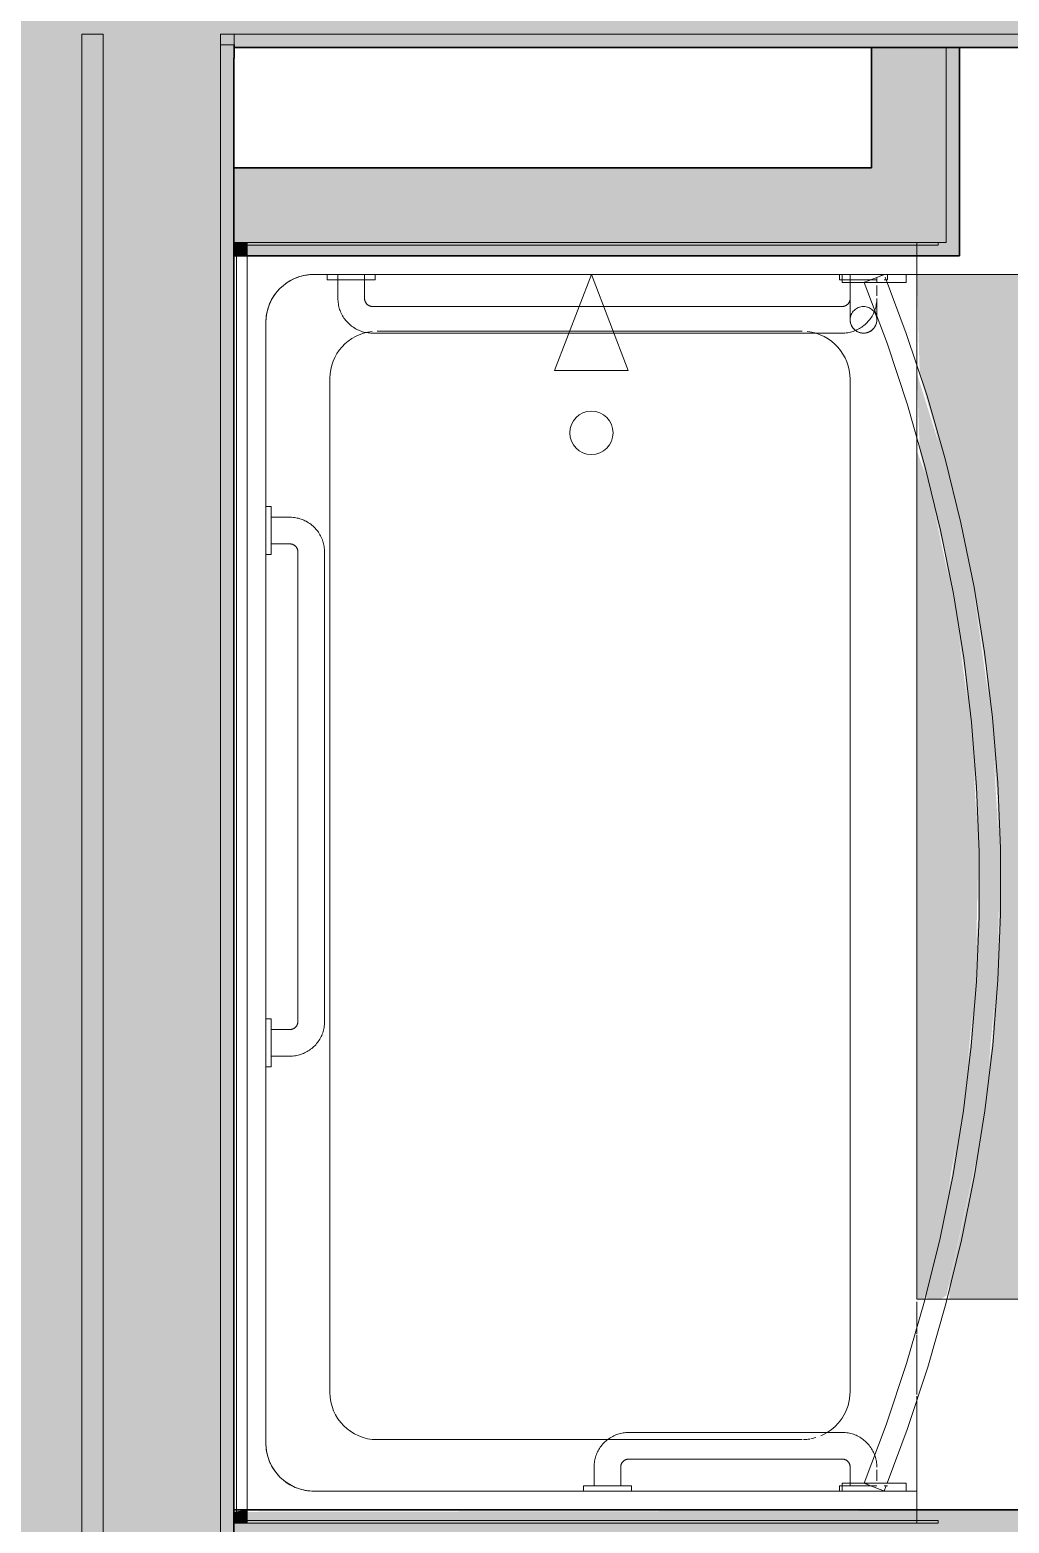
# Model space of a CAD drawing. Header units: inches. Extents: x 6 to 8416, y -388 to 6104.
# Drawn here: x 5383.9 to 5429.7, y 192.8 to 262.8 of the extents above; entities that cross this region are included whole.
import ezdxf

# ---------------------------------------------------------------- set-up
doc = ezdxf.new("R2010")
doc.units = ezdxf.units.IN
doc.header["$MEASUREMENT"] = 0
doc.linetypes.add('Dash 1_16_', pattern=[48, 24, -24])
doc.linetypes.add('Hidden 1_16_', pattern=[36, 24, -12])
for name, color, linetype, lineweight in [('A-GENM', 13, 'Continuous', 18), ('A-WALL', 113, 'Continuous', 25), ('A-WALL-PATT', 111, 'Continuous', 35), ('I-WALL', 2, 'Continuous', 25), ('P-SANR-FIXT', 6, 'Continuous', 18), ('Q-SPCQ', 91, 'Continuous', 18)]:
    doc.layers.add(name, color=color, linetype=linetype, lineweight=lineweight)

# ---------------------------------------------------------------- blocks, each defined once
blk = doc.blocks.new('GM BA Shower-Unit-Tub-Prefab-ICC ADA-AM - ICC Type B_ Option B Forward_ 60_W x 32_D-2924853-LEVEL 3 - PLAN Copy 1 Copy 1')
at = {"layer": 'A-GENM'}
for p, q in [((0, 32), (0.625, 32)), ((59.375, 32), (60, 32))]:
    blk.add_line(p, q, dxfattribs=at)
blk = doc.blocks.new('GM Clearance-Rect-AM - 30_ x 48_  - A117 2017 Existing _ Type B _ A117 2009 _ CBC-V1099-LEVEL 3 - PLAN Copy 1 Copy 1')
at = {"layer": 'A-GENM', "linetype": 'Hidden 1_16_', "lineweight": 9, "transparency": 33554560}
h = blk.add_hatch(color=256, dxfattribs=at)
h.paths.add_polyline_path([(11.951, 48), (-15, 48), (-15, 0), (15, 0), (14.865, 4.705), (14.159, 7.141), (12.32, 14.947), (11.752, 18.608), (11.214, 24.639), (11.148, 30.645), (11.479, 35.998), (12.278, 41.836), (13.485, 47.308), (13.485, 48), (12.26, 48)])
h.paths.add_polyline_path([(15, 48), (14.667, 48), (13.728, 44.092), (12.746, 38.29), (12.231, 32.814), (12.135, 26.714), (12.448, 21.317), (13.252, 15.39), (14.486, 9.664), (15, 8.266), (15, 47.4)])
blk.add_hatch(color=256, dxfattribs=at).paths.add_polyline_path([(13.878, 48), (13.614, 47.841), (12.13, 41.068), (11.74, 38.29), (11.217, 32.454), (11.107, 27.456), (11.508, 20.747), (12.336, 14.859), (13.593, 9.14), (15, 4.625), (14.865, 8.27), (13.713, 12.987), (12.752, 18.657), (12.22, 24.46), (12.131, 30.175), (12.478, 35.946), (13.367, 42.21), (14.624, 47.841), (14.492, 48), (13.943, 48)])
at = {"layer": 'A-GENM', "linetype": 'Hidden 1_16_', "lineweight": 9}
for p, q in [((13.652, 48), (-15, 48)), ((-15, 48), (-15, 0)), ((13.652, 48), (-15, 48)), ((-15, 48), (-15, 0)), ((-15, 40.375), (-15, 48)), ((-15, 48), (13.652, 48)), ((14.309, 48), (13.943, 48)), ((14.309, 48), (13.943, 48)), ((13.943, 48), (14.309, 48)), ((15, 48), (14.667, 48)), ((15, 48), (14.667, 48)), ((14.667, 48), (15, 48)), ((15, 7.775), (15, 48)), ((15, 7.775), (15, 48)), ((15, 48), (15, 7.775)), ((-15, 39.375), (-15, 40.375)), ((-15, 0), (-15, 39.375)), ((15, 6.898), (15, 7.775)), ((15, 6.898), (15, 7.775)), ((15, 7.775), (15, 6.898)), ((15, 4.625), (15, 6.752)), ((15, 4.625), (15, 6.752)), ((15, 6.752), (15, 4.625)), ((15, 0), (15, 4.326)), ((15, 0), (15, 4.326)), ((15, 4.326), (15, 0)), ((-15, 0), (15, 0)), ((-15, 0), (15, 0)), ((15, 0), (-15, 0))]:
    blk.add_line(p, q, dxfattribs=at)
blk = doc.blocks.new('z Nested-Shower Surround-Tub-Prefab - Variable-V1141-LEVEL 3 - PLAN Copy 1 Copy 1')
at = {"layer": 'A-GENM', "lineweight": 9}
for p, q in [((0.125, 33), (0, 33)), ((0, 33), (0, 0.625)), ((0, 32), (0, 33)), ((0, 33), (0.125, 33)), ((0.125, 0.625), (0.125, 33)), ((0.125, 33), (0.125, 32)), ((60, 33), (59.875, 33)), ((59.875, 33), (59.875, 0.625)), ((59.875, 32), (59.875, 33)), ((59.875, 33), (60, 33)), ((60, 0.625), (60, 33)), ((60, 33), (60, 32)), ((0, 29.875), (0, 32)), ((0.125, 32), (0.125, 29.875)), ((59.875, 0.625), (59.875, 32)), ((60, 32), (60, 0.625)), ((0, 0.625), (0, 29.875)), ((0.125, 29.875), (0.125, 0.625)), ((0, 0.625), (0, 0)), ((0, 0), (0, 0.625)), ((0, 0), (60, 0)), ((0.625, 0), (0, 0)), ((0.125, 0.125), (0.125, 0.625)), ((0.125, 0.625), (0.125, 0.313)), ((59.875, 0.125), (0.125, 0.125)), ((0.426, 0.125), (0.622, 0.125)), ((0.622, 0.125), (59.376, 0.125)), ((59.375, 0), (0.625, 0)), ((59.471, 0.125), (59.688, 0.125)), ((60, 0), (59.471, 0)), ((59.875, 0.625), (59.875, 0.125)), ((59.875, 0.313), (59.875, 0.625)), ((60, 0), (60, 0.625)), ((60, 0.625), (60, 0))]:
    blk.add_line(p, q, dxfattribs=at)
at = {"layer": 'A-GENM'}
for p, q in [((1.5, 32), (0, 32)), ((0, 32), (0, 0.625)), ((0, 29.875), (0, 32)), ((0.125, 32), (0.379, 32)), ((0.426, 32), (0.625, 32)), ((0.625, 32), (1.5, 32)), ((1.5, 32), (5.826, 32)), ((1.5, 30.75), (1.5, 32)), ((1.5, 30.75), (1.5, 32)), ((1.5, 32), (1.5, 30.75)), ((6.125, 32), (8.252, 32)), ((8.398, 32), (9.275, 32)), ((9.275, 32), (49.5, 32)), ((49.631, 32), (50.725, 32)), ((50.725, 32), (51.148, 32)), ((51.2, 32), (53.966, 32)), ((54.047, 32), (58.5, 32)), ((58.5, 32), (58.5, 30.75)), ((60, 32), (58.5, 32)), ((58.5, 32), (58.5, 30.75)), ((58.5, 30.75), (58.5, 32)), ((58.5, 32), (59.375, 32)), ((59.471, 32), (59.717, 32)), ((60, 0.625), (60, 32)), ((60, 32), (60, 0.625)), ((1.5, 30), (1.5, 30.75)), ((1.5, 29.25), (1.5, 30.75)), ((1.5, 30.75), (1.5, 30)), ((58.5, 30.75), (58.5, 29.25)), ((58.5, 30.75), (58.5, 29.25)), ((58.5, 29.25), (58.5, 30.75)), ((0, 0.625), (0, 29.875)), ((1.5, 3.75), (1.5, 29.25)), ((1.5, 5.942), (1.5, 29.058)), ((1.5, 29.058), (1.5, 5.942)), ((53.839, 28.873), (6.409, 28.873)), ((58.5, 29.25), (58.5, 3.75)), ((58.5, 29.25), (58.5, 3.75)), ((58.5, 3.75), (58.5, 29.25)), ((4.159, 26.623), (4.159, 17.771)), ((56.089, 18.5), (56.089, 26.623)), ((56.089, 6.712), (56.089, 18.5)), ((4.159, 17.771), (4.159, 15.729)), ((4.159, 15.729), (4.159, 6.712)), ((1.5, 3.75), (1.5, 5.058)), ((1.5, 5.058), (1.5, 3.75)), ((53.877, 4.5), (6.371, 4.5)), ((56.25, 1.5), (3.75, 1.5)), ((56.25, 1.5), (3.75, 1.5)), ((3.75, 1.5), (56.25, 1.5)), ((0, 0.625), (0, 0)), ((0, 0), (0, 0.625)), ((0, 0), (60, 0)), ((0.625, 0), (0, 0)), ((59.375, 0), (0.625, 0)), ((60, 0), (59.471, 0)), ((60, 0), (60, 0.625)), ((60, 0.625), (60, 0))]:
    blk.add_line(p, q, dxfattribs=at)
blk.add_circle((8.92, 16.75), 1.016, dxfattribs=at)
for centre, radius, start, end in [((6.409, 26.623), 2.25, 90, 173.7582), ((53.839, 26.623), 2.25, 23.01288, 90), ((53.839, 26.623), 2.25, 10.6675, 16.57426), ((53.839, 26.623), 2.25, 1.82866, 9.29916), ((6.371, 6.712), 2.212, 186.09767, 270), ((53.877, 6.712), 2.212, 270, 360), ((3.75, 3.75), 2.25, 180, 200.02868), ((3.75, 3.75), 2.25, 180, 270), ((3.75, 3.75), 2.25, 180, 200.02868), ((56.25, 3.75), 2.25, 270, 360), ((56.25, 3.75), 2.25, 339.97132, 0), ((56.25, 3.75), 2.25, 339.97132, 360), ((3.75, 3.75), 2.25, 200.02868, 204.97132), ((3.75, 3.75), 2.25, 200.02868, 204.97132), ((3.75, 3.75), 2.25, 204.97132, 245.02868), ((3.75, 3.75), 2.25, 204.97132, 245.02868), ((56.25, 3.75), 2.25, 294.97132, 335.02868), ((56.25, 3.75), 2.25, 294.97132, 335.02868), ((56.25, 3.75), 2.25, 335.02868, 339.97132), ((56.25, 3.75), 2.25, 335.02868, 339.97132), ((3.75, 3.75), 2.25, 245.02868, 249.97132), ((3.75, 3.75), 2.25, 245.02868, 249.97132), ((3.75, 3.75), 2.25, 249.97132, 270), ((3.75, 3.75), 2.25, 249.97132, 270), ((56.25, 3.75), 2.25, 270, 290.02868), ((56.25, 3.75), 2.25, 270, 290.02868), ((56.25, 3.75), 2.25, 290.02868, 294.97132), ((56.25, 3.75), 2.25, 290.02868, 294.97132)]:
    blk.add_arc(centre, radius, start, end, dxfattribs=at)
blk = doc.blocks.new('z Nested-Shower Grab Bars - Variable-V1142-LEVEL 3 - PLAN Copy 1 Copy 1')
at = {"layer": 'A-GENM', "linetype": 'Dash 1_16_', "lineweight": 9}
for p, q in [((0.245, 29.125), (0, 29.125)), ((0, 29.125), (0, 29.087)), ((0, 29.125), (0, 29.087)), ((0.245, 29.125), (0, 29.125)), ((0, 29.125), (0, 29.087)), ((0, 29.125), (0, 29.087)), ((0, 29.087), (0, 28.974)), ((0, 29.087), (0, 28.974)), ((0, 29.087), (0, 28.974)), ((0, 29.087), (0, 28.974)), ((0, 28.795), (0, 28.563)), ((0, 28.795), (0, 28.563)), ((0, 28.795), (0, 28.563)), ((0, 28.795), (0, 28.563)), ((0.25, 29.087), (0.25, 29.125)), ((0.25, 29.087), (0.25, 29.125)), ((0.25, 29.087), (0.25, 29.125)), ((0.25, 29.087), (0.25, 29.125)), ((0.25, 28.974), (0.25, 29.087)), ((0.25, 28.974), (0.25, 29.087)), ((0.25, 28.974), (0.25, 29.087)), ((0.25, 28.974), (0.25, 29.087)), ((56.75, 29.125), (56.75, 29.087)), ((56.75, 29.125), (56.75, 29.087)), ((56.75, 29.087), (56.75, 28.974)), ((56.75, 29.087), (56.75, 28.974)), ((57, 29.087), (57, 29.125)), ((57, 29.087), (57, 29.125)), ((57, 28.974), (57, 29.087)), ((57, 28.974), (57, 29.087)), ((57, 28.563), (57, 28.795)), ((57, 28.563), (57, 28.795)), ((0, 28.625), (0, 28.604)), ((0, 28.625), (0, 28.604)), ((0, 28.604), (0, 28.541)), ((0, 28.604), (0, 28.541)), ((0, 28.541), (0, 28.442)), ((0, 28.541), (0, 28.442)), ((0, 28.503), (0, 28.291)), ((0, 28.503), (0, 28.291)), ((0, 28.503), (0, 28.291)), ((0, 28.442), (0, 28.313)), ((0, 28.442), (0, 28.313)), ((0, 28.313), (0, 28.162)), ((0, 28.313), (0, 28.162)), ((0, 28.291), (0, 28.113)), ((0, 28.291), (0, 28.113)), ((0, 28.291), (0, 28.113)), ((0, 28.162), (0, 28)), ((0, 28.162), (0, 27.838)), ((0, 28), (0, 27.749)), ((0, 28), (0, 27.838)), ((0, 28), (0, 27.749)), ((0, 28), (0, 27.749)), ((0.375, 28.625), (0.154, 28.625)), ((0.25, 28.625), (0.25, 28.604)), ((0.25, 28.625), (0.25, 28.604)), ((0.25, 28.604), (0.25, 28.541)), ((0.25, 28.604), (0.25, 28.541)), ((0.25, 28.541), (0.25, 28.442)), ((0.25, 28.541), (0.25, 28.442)), ((0.25, 28.442), (0.25, 28.313)), ((0.25, 28.442), (0.25, 28.313)), ((0.25, 28.313), (0.25, 28.162)), ((0.25, 28.313), (0.25, 28)), ((0.25, 28.113), (0.25, 28.291)), ((0.25, 28.162), (0.25, 28)), ((0.25, 28), (0.25, 27.838)), ((0.25, 28), (0.25, 27.838)), ((0.25, 27.749), (0.25, 27.991)), ((1.004, 28.625), (0.515, 28.625)), ((1.004, 28.625), (0.515, 28.625)), ((1.272, 28.618), (1.208, 28.623)), ((1.245, 28.625), (1.284, 28.625)), ((1.44, 28.625), (1.477, 28.625)), ((1.528, 28.574), (1.465, 28.589)), ((1.551, 28.625), (1.587, 28.625)), ((1.587, 28.625), (1.622, 28.625)), ((1.966, 28.625), (1.987, 28.625)), ((1.987, 28.625), (2.007, 28.625)), ((2.007, 28.625), (2.025, 28.625)), ((2.025, 28.625), (2.042, 28.625)), ((2.042, 28.625), (2.057, 28.625)), ((2.303, 28.119), (2.257, 28.166)), ((55.616, 28.604), (55.552, 28.593)), ((56.516, 28.625), (55.998, 28.625)), ((56.75, 28.604), (56.75, 28.625)), ((56.75, 28.541), (56.75, 28.625)), ((56.75, 28.541), (56.75, 28.604)), ((56.75, 28.442), (56.75, 28.541)), ((56.75, 28.442), (56.75, 28.541)), ((56.75, 28.313), (56.75, 28.442)), ((56.75, 28.313), (56.75, 28.442)), ((56.75, 28.162), (56.75, 28.313)), ((56.75, 28.162), (56.75, 28.313)), ((56.75, 28), (56.75, 28.162)), ((56.75, 28), (56.75, 28.162)), ((56.75, 27.838), (56.75, 28)), ((56.75, 27.838), (56.75, 28)), ((57, 28.291), (57, 28.503)), ((57, 28.291), (57, 28.503)), ((57, 28.113), (57, 28.291)), ((57, 28.113), (57, 28.291)), ((57, 27.749), (57, 28)), ((57, 27.749), (57, 28)), ((0, 27.838), (0, 27.688)), ((0, 27.838), (0, 27.688)), ((0, 27.709), (0, 26.875)), ((0, 27.709), (0, 26.875)), ((0, 27.709), (0, 26.875)), ((0, 27.688), (0, 27.375)), ((0, 27.688), (0, 27.558)), ((0, 27.558), (0, 27.375)), ((0, 27.438), (0, 26.875)), ((0, 27.375), (1.125, 27.375)), ((0.25, 27.838), (0.25, 27.688)), ((0.25, 27.838), (0.25, 27.688)), ((0.25, 26.875), (0.25, 27.709)), ((0.25, 27.688), (0.25, 27.375)), ((0.25, 27.688), (0.25, 27.375)), ((0.25, 26.875), (0.25, 27.687)), ((0.25, 26.875), (0.25, 27.687)), ((0.25, 26.875), (0.25, 27.438)), ((0.25, 27.375), (1.125, 27.375)), ((55.875, 27.375), (56.75, 27.375)), ((56.75, 27.688), (56.75, 27.838)), ((56.75, 27.688), (56.75, 27.838)), ((56.75, 27.709), (56.75, 26.875)), ((56.75, 27.375), (56.75, 27.688)), ((56.75, 27.375), (56.75, 27.688)), ((56.75, 27.687), (56.75, 26.875)), ((57, 26.875), (57, 27.709)), ((57, 26.875), (57, 27.709)), ((0, 26.875), (0.25, 26.875)), ((0, 26.875), (0.25, 26.875)), ((1.5, 27), (1.5, 15.826)), ((2.75, 16.306), (2.75, 27)), ((54.25, 27), (54.25, 17)), ((55.5, 17), (55.5, 27)), ((56.75, 26.875), (57, 26.875)), ((57, 17.125), (56.75, 17.125)), ((56.75, 17.125), (56.75, 16.313)), ((56.75, 17.125), (56.75, 14.875)), ((57, 14.875), (57, 17.125)), ((57, 14.875), (57, 17.125)), ((2.75, 14.194), (2.75, 16.306)), ((56.75, 16.625), (55.875, 16.625)), ((56.75, 16.313), (56.75, 16.625)), ((56.75, 15.375), (56.75, 16.625)), ((56.75, 15.688), (56.75, 16.313)), ((1.5, 15.826), (1.5, 14.674)), ((56.75, 15.375), (56.75, 15.688)), ((56.75, 15.687), (56.75, 14.875)), ((55.875, 15.375), (56.75, 15.375)), ((56.75, 14.875), (57, 14.875)), ((1.5, 14.674), (1.5, 5)), ((2.75, 5), (2.75, 14.194)), ((0.25, 5.125), (0, 5.125)), ((0, 5.125), (0, 4.563)), ((0, 5.125), (0, 2.875)), ((0.25, 2.875), (0.25, 5.125)), ((0.25, 4.563), (0.25, 5.125)), ((1.125, 4.625), (0, 4.625)), ((0, 4.625), (0, 4.442)), ((0, 4.625), (0, 3.375)), ((0, 4.442), (0, 4.313)), ((0, 4.313), (0, 4.162)), ((0, 4.162), (0, 4)), ((0, 4), (0, 3.838)), ((0, 3.838), (0, 3.688)), ((0, 3.688), (0, 3.558)), ((0, 3.558), (0, 3.375)), ((0, 3.438), (0, 2.875)), ((0, 3.375), (1.125, 3.375)), ((0, 2.875), (0.25, 2.875)), ((0.25, 2.875), (0.25, 3.438)), ((35, 2.75), (13, 2.75)), ((35, 2.75), (13, 2.75)), ((13, 1.5), (35, 1.5)), ((13, 1.5), (35, 1.5)), ((11.375, 1.125), (11.375, 0.25)), ((11.375, 1.125), (11.375, 0.25)), ((12.625, 0.25), (12.625, 1.125)), ((12.625, 0.25), (12.625, 1.125)), ((35.375, 1.125), (35.375, 0.25)), ((35.375, 1.125), (35.375, 0.25)), ((36.625, 0.25), (36.625, 1.125)), ((36.625, 0.25), (36.625, 1.125)), ((10.875, 0.25), (10.875, 0)), ((11.687, 0.25), (10.875, 0.25)), ((11.687, 0.25), (10.875, 0.25)), ((10.875, 0.25), (10.875, 0)), ((13.125, 0.25), (10.875, 0.25)), ((11.687, 0.25), (10.875, 0.25)), ((10.875, 0), (13.125, 0)), ((10.875, 0), (13.125, 0)), ((10.875, 0), (13.125, 0)), ((10.875, 0), (13.125, 0)), ((11.375, 0.25), (11.688, 0.25)), ((11.375, 0.25), (11.688, 0.25)), ((11.375, 0.25), (11.688, 0.25)), ((11.375, 0.25), (12.625, 0.25)), ((11.688, 0.25), (11.838, 0.25)), ((11.688, 0.25), (12.313, 0.25)), ((11.688, 0.25), (12.313, 0.25)), ((11.838, 0.25), (12, 0.25)), ((12, 0.25), (12.162, 0.25)), ((12.162, 0.25), (12.313, 0.25)), ((13.125, 0.25), (12.313, 0.25)), ((13.125, 0.25), (12.313, 0.25)), ((12.313, 0.25), (12.625, 0.25)), ((12.313, 0.25), (12.625, 0.25)), ((13.125, 0.25), (12.313, 0.25)), ((12.313, 0.25), (12.625, 0.25)), ((13.125, 0), (13.125, 0.25)), ((13.125, 0), (13.125, 0.25)), ((34.875, 0.25), (34.875, 0)), ((35.687, 0.25), (34.875, 0.25)), ((35.687, 0.25), (34.875, 0.25)), ((34.875, 0.25), (34.875, 0)), ((37.125, 0.25), (34.875, 0.25)), ((35.687, 0.25), (34.875, 0.25)), ((34.875, 0), (37.125, 0)), ((34.875, 0), (37.125, 0)), ((34.875, 0), (37.125, 0)), ((34.875, 0), (37.125, 0)), ((35.375, 0.25), (35.688, 0.25)), ((35.375, 0.25), (35.688, 0.25)), ((35.375, 0.25), (36.625, 0.25)), ((35.375, 0.25), (35.688, 0.25)), ((35.688, 0.25), (36.313, 0.25)), ((35.688, 0.25), (35.838, 0.25)), ((35.688, 0.25), (36.313, 0.25)), ((35.838, 0.25), (36, 0.25)), ((36, 0.25), (36.162, 0.25)), ((36.162, 0.25), (36.313, 0.25)), ((37.125, 0.25), (36.313, 0.25)), ((37.125, 0.25), (36.313, 0.25)), ((36.313, 0.25), (36.625, 0.25)), ((36.313, 0.25), (36.625, 0.25)), ((37.125, 0.25), (36.313, 0.25)), ((36.313, 0.25), (36.625, 0.25)), ((37.125, 0), (37.125, 0.25)), ((37.125, 0), (37.125, 0.25))]:
    blk.add_line(p, q, dxfattribs=at)
at = {"layer": 'A-GENM', "linetype": 'Dash 1_16_', "lineweight": 9, "flags": 128}
for points in [[(1.208, 28.623), (1.143, 28.625), (1.125, 28.625)], [(1.125, 28.625), (1.165, 28.625), (1.205, 28.625), (1.245, 28.625)], [(1.465, 28.589), (1.401, 28.601), (1.337, 28.611), (1.272, 28.618)], [(1.284, 28.625), (1.324, 28.625), (1.363, 28.625), (1.401, 28.625), (1.44, 28.625)], [(1.477, 28.625), (1.514, 28.625), (1.551, 28.625)], [(2.257, 28.166), (2.21, 28.21), (2.16, 28.252), (2.109, 28.293), (2.057, 28.331), (2.003, 28.367), (1.948, 28.401), (1.891, 28.433), (1.833, 28.463), (1.774, 28.49), (1.714, 28.515), (1.653, 28.537), (1.591, 28.557), (1.528, 28.574)], [(1.622, 28.625), (1.656, 28.625), (1.69, 28.625), (1.722, 28.625), (1.754, 28.625), (1.784, 28.625), (1.814, 28.625), (1.842, 28.625), (1.87, 28.625), (1.896, 28.625), (1.921, 28.625), (1.944, 28.625), (1.966, 28.625)], [(2.057, 28.625), (2.071, 28.625), (2.083, 28.625), (2.094, 28.625), (2.103, 28.625), (2.11, 28.625), (2.116, 28.625), (2.121, 28.625), (2.124, 28.625), (2.125, 28.625)], [(2.125, 28.625), (2.15, 28.625), (2.175, 28.623), (2.2, 28.621), (2.225, 28.617), (2.249, 28.613), (2.274, 28.607), (2.298, 28.601), (2.322, 28.593), (2.345, 28.585), (2.368, 28.576), (2.391, 28.565), (2.414, 28.554), (2.436, 28.542), (2.457, 28.53), (2.478, 28.516), (2.498, 28.501), (2.518, 28.486), (2.537, 28.47), (2.556, 28.453), (2.573, 28.435), (2.59, 28.417), (2.607, 28.398), (2.622, 28.379), (2.637, 28.358), (2.651, 28.338), (2.664, 28.316), (2.676, 28.295), (2.688, 28.272), (2.698, 28.25), (2.708, 28.226), (2.716, 28.203), (2.724, 28.179), (2.73, 28.155), (2.736, 28.131), (2.741, 28.106), (2.745, 28.082), (2.747, 28.057), (2.749, 28.032), (2.75, 28.007), (2.75, 27.982), (2.749, 27.957), (2.746, 27.932), (2.743, 27.907), (2.739, 27.882), (2.734, 27.858), (2.727, 27.834), (2.72, 27.81), (2.712, 27.786), (2.703, 27.763), (2.693, 27.74), (2.682, 27.717), (2.671, 27.695), (2.658, 27.674), (2.645, 27.653), (2.63, 27.632), (2.615, 27.612), (2.599, 27.593), (2.583, 27.574), (2.565, 27.556), (2.547, 27.539), (2.528, 27.523), (2.509, 27.507), (2.489, 27.492), (2.468, 27.478), (2.447, 27.464), (2.426, 27.452), (2.403, 27.44), (2.381, 27.43), (2.358, 27.42), (2.334, 27.411), (2.311, 27.403), (2.287, 27.396), (2.262, 27.39), (2.238, 27.385), (2.213, 27.381), (2.188, 27.378), (2.163, 27.376), (2.138, 27.375), (2.125, 27.375)], [(2.646, 27.572), (2.622, 27.633), (2.595, 27.692), (2.566, 27.75), (2.535, 27.807), (2.502, 27.863), (2.466, 27.918), (2.428, 27.97), (2.389, 28.022), (2.347, 28.072), (2.303, 28.119)], [(55.303, 28.521), (55.242, 28.497), (55.183, 28.47), (55.125, 28.441), (55.068, 28.41), (55.012, 28.377), (54.957, 28.341), (54.905, 28.303), (54.853, 28.264), (54.803, 28.222), (54.756, 28.178), (54.709, 28.132), (54.665, 28.085), (54.623, 28.035), (54.582, 27.984), (54.544, 27.932), (54.508, 27.878), (54.474, 27.823), (54.442, 27.766), (54.412, 27.708), (54.385, 27.649), (54.36, 27.589), (54.338, 27.528), (54.318, 27.466), (54.301, 27.403), (54.286, 27.34), (54.274, 27.276), (54.264, 27.212), (54.257, 27.147), (54.252, 27.083), (54.25, 27.018), (54.25, 27)], [(55.552, 28.593), (55.489, 28.578), (55.426, 28.562), (55.364, 28.543), (55.303, 28.521)], [(55.875, 28.625), (55.81, 28.624), (55.745, 28.62), (55.68, 28.613), (55.616, 28.604)], [(1.125, 27.375), (1.14, 27.375), (1.155, 27.374), (1.17, 27.372), (1.185, 27.37), (1.2, 27.368), (1.214, 27.364), (1.229, 27.36), (1.243, 27.356), (1.257, 27.351), (1.271, 27.345), (1.285, 27.339), (1.298, 27.333), (1.311, 27.325), (1.324, 27.318), (1.337, 27.31), (1.349, 27.301), (1.361, 27.292), (1.372, 27.282), (1.383, 27.272), (1.394, 27.261), (1.404, 27.25), (1.414, 27.239), (1.423, 27.227), (1.432, 27.215), (1.441, 27.203), (1.448, 27.19), (1.456, 27.177), (1.463, 27.163), (1.469, 27.15), (1.475, 27.136), (1.48, 27.122), (1.484, 27.108), (1.488, 27.093), (1.492, 27.078), (1.495, 27.064), (1.497, 27.049), (1.498, 27.034), (1.5, 27.019), (1.5, 27.004), (1.5, 27)], [(1.95, 27.375), (1.927, 27.375), (1.903, 27.375), (1.877, 27.375), (1.85, 27.375), (1.822, 27.375), (1.792, 27.375), (1.762, 27.375), (1.731, 27.375), (1.699, 27.375), (1.665, 27.375), (1.631, 27.375), (1.596, 27.375), (1.561, 27.375), (1.524, 27.375), (1.487, 27.375), (1.45, 27.375), (1.412, 27.375), (1.373, 27.375), (1.334, 27.375), (1.295, 27.375), (1.255, 27.375), (1.216, 27.375), (1.176, 27.375), (1.136, 27.375), (1.125, 27.375)], [(2.125, 27.375), (2.124, 27.375), (2.122, 27.375), (2.118, 27.375), (2.112, 27.375), (2.105, 27.375), (2.096, 27.375), (2.086, 27.375), (2.074, 27.375), (2.061, 27.375), (2.046, 27.375), (2.03, 27.375), (2.012, 27.375), (1.993, 27.375), (1.972, 27.375), (1.95, 27.375)], [(2.75, 27), (2.749, 27.065), (2.745, 27.13), (2.738, 27.195), (2.729, 27.259), (2.718, 27.323), (2.703, 27.386), (2.687, 27.449), (2.668, 27.511), (2.646, 27.572)], [(55.5, 27), (55.5, 27.015), (55.501, 27.03), (55.503, 27.045), (55.505, 27.06), (55.507, 27.075), (55.511, 27.089), (55.515, 27.104), (55.519, 27.118), (55.524, 27.132), (55.53, 27.146), (55.536, 27.16), (55.542, 27.173), (55.55, 27.186), (55.557, 27.199), (55.565, 27.212), (55.574, 27.224), (55.583, 27.236), (55.593, 27.247), (55.603, 27.258), (55.614, 27.269), (55.625, 27.279), (55.636, 27.289), (55.648, 27.298), (55.66, 27.307), (55.672, 27.316), (55.685, 27.323), (55.698, 27.331), (55.712, 27.338), (55.725, 27.344), (55.739, 27.35), (55.753, 27.355), (55.767, 27.359), (55.782, 27.363), (55.797, 27.367), (55.811, 27.37), (55.826, 27.372), (55.841, 27.373), (55.856, 27.375), (55.871, 27.375), (55.875, 27.375)], [(54.25, 17), (54.251, 16.935), (54.255, 16.87), (54.262, 16.805), (54.271, 16.741), (54.282, 16.677), (54.297, 16.614), (54.313, 16.551), (54.332, 16.489), (54.354, 16.428), (54.378, 16.367), (54.405, 16.308), (54.434, 16.25), (54.465, 16.193), (54.498, 16.137), (54.534, 16.082), (54.572, 16.03), (54.611, 15.978), (54.653, 15.928), (54.697, 15.881), (54.743, 15.834), (54.79, 15.79), (54.84, 15.748), (54.891, 15.707), (54.943, 15.669), (54.997, 15.633), (55.052, 15.599), (55.109, 15.567), (55.167, 15.537), (55.226, 15.51), (55.286, 15.485), (55.347, 15.463), (55.409, 15.443), (55.472, 15.426), (55.535, 15.411), (55.599, 15.399), (55.663, 15.389), (55.728, 15.382), (55.792, 15.377), (55.857, 15.375), (55.875, 15.375)], [(55.875, 16.625), (55.86, 16.625), (55.845, 16.626), (55.83, 16.628), (55.815, 16.63), (55.8, 16.632), (55.786, 16.636), (55.771, 16.64), (55.757, 16.644), (55.743, 16.649), (55.729, 16.655), (55.715, 16.661), (55.702, 16.667), (55.689, 16.675), (55.676, 16.682), (55.663, 16.69), (55.651, 16.699), (55.639, 16.708), (55.628, 16.718), (55.617, 16.728), (55.606, 16.739), (55.596, 16.75), (55.586, 16.761), (55.577, 16.773), (55.568, 16.785), (55.559, 16.797), (55.552, 16.81), (55.544, 16.823), (55.537, 16.837), (55.531, 16.85), (55.525, 16.864), (55.52, 16.878), (55.516, 16.892), (55.512, 16.907), (55.508, 16.922), (55.505, 16.936), (55.503, 16.951), (55.502, 16.966), (55.5, 16.981), (55.5, 16.996), (55.5, 17)], [(1.5, 5), (1.5, 4.985), (1.499, 4.97), (1.497, 4.955), (1.495, 4.94), (1.493, 4.925), (1.489, 4.911), (1.485, 4.896), (1.481, 4.882), (1.476, 4.868), (1.47, 4.854), (1.464, 4.84), (1.458, 4.827), (1.45, 4.814), (1.443, 4.801), (1.435, 4.788), (1.426, 4.776), (1.417, 4.764), (1.407, 4.753), (1.397, 4.742), (1.386, 4.731), (1.375, 4.721), (1.364, 4.711), (1.352, 4.702), (1.34, 4.693), (1.328, 4.684), (1.315, 4.677), (1.302, 4.669), (1.288, 4.662), (1.275, 4.656), (1.261, 4.65), (1.247, 4.645), (1.233, 4.641), (1.218, 4.637), (1.203, 4.633), (1.189, 4.63), (1.174, 4.628), (1.159, 4.627), (1.144, 4.625), (1.129, 4.625), (1.125, 4.625)], [(1.125, 3.375), (1.19, 3.376), (1.255, 3.38), (1.32, 3.387), (1.384, 3.396), (1.448, 3.407), (1.511, 3.422), (1.574, 3.438), (1.636, 3.457), (1.697, 3.479), (1.758, 3.503), (1.817, 3.53), (1.875, 3.559), (1.932, 3.59), (1.988, 3.623), (2.043, 3.659), (2.095, 3.697), (2.147, 3.736), (2.197, 3.778), (2.244, 3.822), (2.291, 3.868), (2.335, 3.915), (2.377, 3.965), (2.418, 4.016), (2.456, 4.068), (2.492, 4.122), (2.526, 4.177), (2.558, 4.234), (2.588, 4.292), (2.615, 4.351), (2.64, 4.411), (2.662, 4.472), (2.682, 4.534), (2.699, 4.597), (2.714, 4.66), (2.726, 4.724), (2.736, 4.788), (2.743, 4.853), (2.748, 4.917), (2.75, 4.982), (2.75, 5)], [(13, 2.75), (12.935, 2.749), (12.87, 2.745), (12.805, 2.738), (12.741, 2.729), (12.677, 2.718), (12.614, 2.703), (12.551, 2.687), (12.489, 2.668), (12.428, 2.646), (12.367, 2.622), (12.308, 2.595), (12.25, 2.566), (12.193, 2.535), (12.137, 2.502), (12.082, 2.466), (12.03, 2.428), (11.978, 2.389), (11.928, 2.347), (11.881, 2.303), (11.834, 2.257), (11.79, 2.21), (11.748, 2.16), (11.707, 2.109), (11.669, 2.057), (11.633, 2.003), (11.599, 1.948), (11.567, 1.891), (11.537, 1.833), (11.51, 1.774), (11.485, 1.714), (11.463, 1.653), (11.443, 1.591), (11.426, 1.528), (11.411, 1.465), (11.399, 1.401), (11.389, 1.337), (11.382, 1.272), (11.377, 1.208), (11.375, 1.143), (11.375, 1.125)], [(13, 2.75), (12.935, 2.749), (12.87, 2.745), (12.805, 2.738), (12.741, 2.729), (12.677, 2.718), (12.614, 2.703), (12.551, 2.687), (12.489, 2.668), (12.428, 2.646), (12.367, 2.622), (12.308, 2.595), (12.25, 2.566), (12.193, 2.535), (12.137, 2.502), (12.082, 2.466), (12.03, 2.428), (11.978, 2.389), (11.928, 2.347), (11.881, 2.303), (11.834, 2.257), (11.79, 2.21), (11.748, 2.16), (11.707, 2.109), (11.669, 2.057), (11.633, 2.003), (11.599, 1.948), (11.567, 1.891), (11.537, 1.833), (11.51, 1.774), (11.485, 1.714), (11.463, 1.653), (11.443, 1.591), (11.426, 1.528), (11.411, 1.465), (11.399, 1.401), (11.389, 1.337), (11.382, 1.272), (11.377, 1.208), (11.375, 1.143), (11.375, 1.125)], [(36.625, 1.125), (36.624, 1.19), (36.62, 1.255), (36.613, 1.32), (36.604, 1.384), (36.593, 1.448), (36.578, 1.511), (36.562, 1.574), (36.543, 1.636), (36.521, 1.697), (36.497, 1.758), (36.47, 1.817), (36.441, 1.875), (36.41, 1.932), (36.377, 1.988), (36.341, 2.043), (36.303, 2.095), (36.264, 2.147), (36.222, 2.197), (36.178, 2.244), (36.132, 2.291), (36.085, 2.335), (36.035, 2.377), (35.984, 2.418), (35.932, 2.456), (35.878, 2.492), (35.823, 2.526), (35.766, 2.558), (35.708, 2.588), (35.649, 2.615), (35.589, 2.64), (35.528, 2.662), (35.466, 2.682), (35.403, 2.699), (35.34, 2.714), (35.276, 2.726), (35.212, 2.736), (35.147, 2.743), (35.083, 2.748), (35.018, 2.75), (35, 2.75)], [(36.625, 1.125), (36.624, 1.19), (36.62, 1.255), (36.613, 1.32), (36.604, 1.384), (36.593, 1.448), (36.578, 1.511), (36.562, 1.574), (36.543, 1.636), (36.521, 1.697), (36.497, 1.758), (36.47, 1.817), (36.441, 1.875), (36.41, 1.932), (36.377, 1.988), (36.341, 2.043), (36.303, 2.095), (36.264, 2.147), (36.222, 2.197), (36.178, 2.244), (36.132, 2.291), (36.085, 2.335), (36.035, 2.377), (35.984, 2.418), (35.932, 2.456), (35.878, 2.492), (35.823, 2.526), (35.766, 2.558), (35.708, 2.588), (35.649, 2.615), (35.589, 2.64), (35.528, 2.662), (35.466, 2.682), (35.403, 2.699), (35.34, 2.714), (35.276, 2.726), (35.212, 2.736), (35.147, 2.743), (35.083, 2.748), (35.018, 2.75), (35, 2.75)], [(12.625, 1.125), (12.625, 1.14), (12.626, 1.155), (12.628, 1.17), (12.63, 1.185), (12.632, 1.2), (12.636, 1.214), (12.64, 1.229), (12.644, 1.243), (12.649, 1.257), (12.655, 1.271), (12.661, 1.285), (12.667, 1.298), (12.675, 1.311), (12.682, 1.324), (12.69, 1.337), (12.699, 1.349), (12.708, 1.361), (12.718, 1.372), (12.728, 1.383), (12.739, 1.394), (12.75, 1.404), (12.761, 1.414), (12.773, 1.423), (12.785, 1.432), (12.797, 1.441), (12.81, 1.448), (12.823, 1.456), (12.837, 1.463), (12.85, 1.469), (12.864, 1.475), (12.878, 1.48), (12.892, 1.484), (12.907, 1.488), (12.922, 1.492), (12.936, 1.495), (12.951, 1.497), (12.966, 1.498), (12.981, 1.5), (12.996, 1.5), (13, 1.5)], [(12.625, 1.125), (12.625, 1.14), (12.626, 1.155), (12.628, 1.17), (12.63, 1.185), (12.632, 1.2), (12.636, 1.214), (12.64, 1.229), (12.644, 1.243), (12.649, 1.257), (12.655, 1.271), (12.661, 1.285), (12.667, 1.298), (12.675, 1.311), (12.682, 1.324), (12.69, 1.337), (12.699, 1.349), (12.708, 1.361), (12.718, 1.372), (12.728, 1.383), (12.739, 1.394), (12.75, 1.404), (12.761, 1.414), (12.773, 1.423), (12.785, 1.432), (12.797, 1.441), (12.81, 1.448), (12.823, 1.456), (12.837, 1.463), (12.85, 1.469), (12.864, 1.475), (12.878, 1.48), (12.892, 1.484), (12.907, 1.488), (12.922, 1.492), (12.936, 1.495), (12.951, 1.497), (12.966, 1.498), (12.981, 1.5), (12.996, 1.5), (13, 1.5)], [(35, 1.5), (35.015, 1.5), (35.03, 1.499), (35.045, 1.497), (35.06, 1.495), (35.075, 1.493), (35.089, 1.489), (35.104, 1.485), (35.118, 1.481), (35.132, 1.476), (35.146, 1.47), (35.16, 1.464), (35.173, 1.458), (35.186, 1.45), (35.199, 1.443), (35.212, 1.435), (35.224, 1.426), (35.236, 1.417), (35.247, 1.407), (35.258, 1.397), (35.269, 1.386), (35.279, 1.375), (35.289, 1.364), (35.298, 1.352), (35.307, 1.34), (35.316, 1.328), (35.323, 1.315), (35.331, 1.302), (35.338, 1.288), (35.344, 1.275), (35.35, 1.261), (35.355, 1.247), (35.359, 1.233), (35.363, 1.218), (35.367, 1.203), (35.37, 1.189), (35.372, 1.174), (35.373, 1.159), (35.375, 1.144), (35.375, 1.129), (35.375, 1.125)], [(35, 1.5), (35.015, 1.5), (35.03, 1.499), (35.045, 1.497), (35.06, 1.495), (35.075, 1.493), (35.089, 1.489), (35.104, 1.485), (35.118, 1.481), (35.132, 1.476), (35.146, 1.47), (35.16, 1.464), (35.173, 1.458), (35.186, 1.45), (35.199, 1.443), (35.212, 1.435), (35.224, 1.426), (35.236, 1.417), (35.247, 1.407), (35.258, 1.397), (35.269, 1.386), (35.279, 1.375), (35.289, 1.364), (35.298, 1.352), (35.307, 1.34), (35.316, 1.328), (35.323, 1.315), (35.331, 1.302), (35.338, 1.288), (35.344, 1.275), (35.35, 1.261), (35.355, 1.247), (35.359, 1.233), (35.363, 1.218), (35.367, 1.203), (35.37, 1.189), (35.372, 1.174), (35.373, 1.159), (35.375, 1.144), (35.375, 1.129), (35.375, 1.125)]]:
    blk.add_lwpolyline(points, dxfattribs=at)
at = {"layer": 'A-GENM', "linetype": 'Dash 1_16_', "lineweight": 9}
for start, end in [(90, 270), (270, 90)]:
    blk.add_arc((2.125, 28), 0.625, start, end, dxfattribs=at)
blk = doc.blocks.new('z Nested-Clearance-Shower-AM - Tub_Shower - ICC Type B - Option B_ Forward _ CBC 11A-V1103-LEVEL 3 - PLAN Copy 1 Copy 1')
at = {"layer": 'A-GENM', "linetype": 'Hidden 1_16_', "lineweight": 9}
for p, q in [((48, 30), (0, 30)), ((0, 30), (0, 0)), ((48, 0), (48, 30)), ((25, 29), (23, 29)), ((23, 29), (23, 23.578)), ((23, 23.578), (23, 29)), ((23, 29), (25, 29)), ((25, 23.578), (25, 29)), ((25, 29), (25, 23.578)), ((41.5, 28.75), (37.75, 25)), ((39.022, 26.272), (41.5, 28.75)), ((42.914, 27.336), (41.5, 28.75)), ((41.5, 28.75), (42.914, 27.336)), ((41.578, 26), (42.914, 27.336)), ((42.914, 27.336), (41.578, 26)), ((37.75, 25), (38.875, 26.125)), ((47, 26), (41.578, 26)), ((41.578, 26), (42.875, 26)), ((42.875, 26), (47, 26)), ((47, 24), (47, 26)), ((47, 26), (47, 24)), ((21.664, 24.914), (20.25, 23.5)), ((20.25, 23.5), (21.664, 24.914)), ((23, 23.578), (21.664, 24.914)), ((21.664, 24.914), (23, 23.578)), ((26.336, 24.914), (25, 23.578)), ((25, 23.578), (26.336, 24.914)), ((27.75, 23.5), (26.336, 24.914)), ((26.336, 24.914), (27.75, 23.5)), ((37.75, 25), (41.5, 21.25)), ((38.875, 23.875), (37.75, 25)), ((40.875, 21.875), (38.875, 23.875)), ((42.914, 22.664), (41.578, 24)), ((41.578, 24), (47, 24)), ((47, 24), (41.578, 24)), ((41.578, 24), (42.914, 22.664)), ((20.25, 23.5), (24, 19.75)), ((24, 19.75), (20.25, 23.5)), ((24, 19.75), (27.75, 23.5)), ((27.75, 23.5), (24, 19.75)), ((41.5, 21.25), (42.914, 22.664)), ((42.914, 22.664), (41.5, 21.25)), ((41.5, 21.25), (40.875, 21.875)), ((0, 0), (48, 0))]:
    blk.add_line(p, q, dxfattribs=at)
blk = doc.blocks.new('z Nested-Shower Fixtures - Variable-2223344-LEVEL 3 - PLAN Copy 1 Copy 1')
at = {"layer": 'P-SANR-FIXT'}
for p, q in [((0, 0), (4.5, 1.727)), ((4.5, 1.727), (4.5, -1.727)), ((4.5, -1.727), (0, 0))]:
    blk.add_line(p, q, dxfattribs=at)
blk = doc.blocks.new('z Nested-Shower Extra Gyp Layer - Variable-2223807-LEVEL 3 - PLAN Copy 1 Copy 1')
at = {"layer": 'A-GENM', "lineweight": 9}
for p, q in [((60, 0.625), (0, 0.625)), ((0, 0.625), (60, 0.625)), ((0, 0.625), (0, 0)), ((0, 0.625), (0, 0)), ((60, 0), (0, 0)), ((0, 0), (60, 0)), ((60, 0), (60, 0.625)), ((60, 0.625), (60, 0))]:
    blk.add_line(p, q, dxfattribs=at)
blk = doc.blocks.new('SE BA Shower Curtain Rod-AM - 1_ Dia__ 76_ AFF-V1056-LEVEL 3 - PLAN Copy 1 Copy 1')
at = {"layer": 'Q-SPCQ'}
for p, q in [((0.375, 1.5), (0, 1.5)), ((0, 1.5), (0, 0.75)), ((0, 1.5), (0, -1.5)), ((0.375, -1.5), (0.375, 1.5)), ((0.375, 0.75), (0.375, 1.5)), ((57, 1.5), (56.625, 1.5)), ((56.625, 1.5), (56.625, 0.75)), ((56.625, 1.5), (56.625, -1.5)), ((57, -1.5), (57, 1.5)), ((57, 0.75), (57, 1.5)), ((0, 0.75), (0, -0.75)), ((0.375, 0.521), (0.375, 0.75)), ((57, -0.75), (57, 0.75)), ((0.002, 0.464), (0.009, 0.449)), ((0.002, 0.464), (0.009, 0.449)), ((0.009, 0.449), (0.027, 0.402)), ((0.009, 0.449), (0.027, 0.402)), ((0.027, 0.402), (0.057, 0.328)), ((0.027, 0.402), (0.095, 0.232)), ((0.057, 0.328), (0.095, 0.232)), ((0.095, 0.232), (0.14, 0.12)), ((0.095, 0.232), (0.14, 0.12)), ((0.375, 0.605), (0.128, 0.512)), ((0.14, 0.12), (0.187, 0)), ((0.14, 0.12), (0.235, -0.12)), ((0.187, 0), (0.235, -0.12)), ((56.72, -0.232), (56.905, 0.232)), ((56.765, -0.12), (56.812, 0)), ((56.998, 0.464), (56.786, 0.544)), ((56.812, 0), (56.86, 0.12)), ((56.86, 0.12), (56.905, 0.232)), ((56.905, 0.232), (56.973, 0.402)), ((56.905, 0.232), (56.943, 0.328)), ((56.943, 0.328), (56.973, 0.402)), ((56.973, 0.402), (56.998, 0.464)), ((56.973, 0.402), (56.991, 0.449)), ((56.991, 0.449), (56.998, 0.464)), ((0.235, -0.12), (0.28, -0.232)), ((0.235, -0.12), (0.28, -0.232)), ((0.28, -0.232), (0.318, -0.328)), ((0.28, -0.232), (0.348, -0.402)), ((0.318, -0.328), (0.348, -0.402)), ((0.348, -0.402), (0.366, -0.449)), ((0.348, -0.402), (0.366, -0.449)), ((0.366, -0.449), (0.373, -0.464)), ((0.366, -0.449), (0.373, -0.464)), ((0.375, -0.75), (0.375, -0.391)), ((56.625, -0.391), (56.625, -0.75)), ((56.627, -0.464), (56.652, -0.402)), ((56.627, -0.464), (56.652, -0.402)), ((56.652, -0.402), (56.72, -0.232)), ((56.652, -0.402), (56.682, -0.328)), ((56.682, -0.328), (56.72, -0.232)), ((56.72, -0.232), (56.765, -0.12)), ((0, -0.75), (0, -1.5)), ((0.375, -1.5), (0.375, -0.75)), ((56.625, -0.75), (56.625, -1.5)), ((57, -1.5), (57, -0.75)), ((0, -1.5), (0.375, -1.5)), ((56.625, -1.5), (57, -1.5))]:
    blk.add_line(p, q, dxfattribs=at)
at = {"layer": 'Q-SPCQ', "flags": 128}
for points in [[(56.625, 0.604), (54.115, 1.547), (51.191, 2.513), (48.231, 3.362), (45.239, 4.091), (42.221, 4.7), (39.18, 5.189), (36.123, 5.555), (33.053, 5.798), (29.976, 5.919), (26.897, 5.916), (23.82, 5.791), (20.75, 5.542), (17.694, 5.171), (14.654, 4.678), (11.636, 4.063), (8.646, 3.329), (5.687, 2.475), (2.765, 1.504), (0.375, 0.605)], [(0.375, -0.464), (3.218, 0.604), (6.104, 1.558), (9.026, 2.395), (11.978, 3.115), (14.958, 3.716), (17.959, 4.198), (20.976, 4.56), (24.006, 4.8), (27.043, 4.919), (30.083, 4.916), (33.119, 4.792), (36.149, 4.547), (39.166, 4.181), (42.166, 3.694), (45.144, 3.088), (48.096, 2.363), (51.016, 1.52), (53.901, 0.562), (56.625, -0.464)]]:
    blk.add_lwpolyline(points, dxfattribs=at)

msp = doc.modelspace()

# ---------------------------------------------------------------- hatches: boundary and pattern name
at = {"layer": 'A-WALL-PATT'}
h = msp.add_hatch(color=10, dxfattribs=at)
h.paths.add_polyline_path([(5392.79033733, 262.06077679), (5393.41533733, 262.06077679), (5393.42419122, 262.56077679), (5392.79033733, 262.56077679)])
h.paths.add_polyline_path([(5219.58053685, 262.06077679), (5380.79033733, 262.22543581), (5380.79033733, 262.56077679), (5041.16533733, 262.56077679), (5041.16533733, 262.06077679), (5185.83803685, 262.06077679)])
h.paths.add_polyline_path([(5001.16533733, 262.06077679), (5005.16533733, 262.06077679), (5005.16533733, 262.56077679), (5000.54033733, 262.56077679), (5000.54033733, 262.06077679)])
msp.add_hatch(color=10, dxfattribs=at).paths.add_polyline_path([(5491.91533733, 261.93577679), (5491.91533733, 262.56077679), (5393.42419122, 262.56077679), (5393.42419122, 261.93577679), (5489.52053685, 261.93577679)])
at = {"layer": 'A-WALL-PATT', "lineweight": 25}
msp.add_hatch(color=10, dxfattribs=at).paths.add_polyline_path([(5392.79033733, 131.93577679), (5393.41533733, 131.93577679), (5393.41533733, 262.06077679), (5392.79033733, 262.06077679), (5392.79033733, 134.29406081)])
at = {"layer": 'A-WALL-PATT', "transparency": 33554560}
for points in [[(5427.41533733, 252.18577679), (5427.41533733, 261.93577679), (5426.79033733, 261.93577679), (5426.79033733, 252.18577679)], [(5393.41533733, 252.18577679), (5394.04033733, 252.1988521), (5394.04033733, 252.81077679), (5393.41533733, 252.81077679), (5393.41533733, 252.38456081)], [(5394.04033733, 252.18577679), (5426.79033733, 252.18577679), (5426.79033733, 252.81077679), (5394.04033733, 252.81077679), (5394.04033733, 252.1988521)], [(5393.41533733, 192.81077679), (5394.04033733, 192.81077679), (5394.04033733, 193.43577679), (5393.41533733, 193.33931081)]]:
    msp.add_hatch(color=10, dxfattribs=at).paths.add_polyline_path(points)
h = msp.add_hatch(color=10, dxfattribs=at)
h.paths.add_polyline_path([(5543.04033733, 192.81077679), (5543.04033733, 193.43577679), (5538.79033733, 193.43577679), (5538.79033733, 192.81077679)])
h.paths.add_polyline_path([(5451.91533733, 192.81077679), (5451.91533733, 193.43577679), (5394.04033733, 193.33931081), (5394.04033733, 192.81077679), (5422.03553685, 192.81077679)])
h.paths.add_polyline_path([(5487.91533733, 192.81077679), (5502.79033733, 192.81077679), (5502.79033733, 193.43577679), (5487.91533733, 193.43577679)])
at = {"layer": 'I-WALL'}
h = msp.add_hatch(color=10, dxfattribs=at)
h.paths.add_polyline_path([(5393.42419122, 262.56077679), (5393.42419122, 268.06077679), (5041.16533733, 268.06077679), (5041.16533733, 262.56077679), (5392.79033733, 262.56077679)])
h.paths.add_polyline_path([(5001.16533733, 262.56077679), (5005.16533733, 262.56077679), (5005.16533733, 268.06077679), (4999.91533733, 267.93577679), (4999.91533733, 262.56077679), (5000.54033733, 262.56077679)])
for points in [[(5455.77803685, 262.56077679), (5491.91533733, 262.56077679), (5491.91533733, 268.06077679), (5393.42419122, 268.06077679), (5393.42419122, 262.56077679), (5438.90678685, 262.56077679)], [(5382.79033733, 131.93577679), (5386.29033733, 131.93577679), (5386.29033733, 262.56077679), (5380.79033733, 262.56077679), (5380.79033733, 131.93577679), (5382.29033733, 131.93577679)], [(5387.29033733, 131.93577679), (5387.29033733, 262.56077679), (5386.29033733, 262.56077679), (5386.29033733, 131.93577679)], [(5388.29303685, 131.93577679), (5392.79033733, 131.93577679), (5392.79033733, 262.56077679), (5387.29033733, 262.56077679), (5387.29033733, 131.93577679)]]:
    msp.add_hatch(color=10, dxfattribs=at).paths.add_polyline_path(points)
at = {"layer": 'I-WALL', "transparency": 33554560}
for points in [[(5426.79033733, 252.81077679), (5426.79033733, 261.93577679), (5423.29033733, 261.93577679), (5423.29033733, 252.81077679)], [(5393.41533733, 252.81077679), (5423.29033733, 252.81077679), (5423.29033733, 256.31077679), (5393.41533733, 256.31077679)]]:
    msp.add_hatch(color=10, dxfattribs=at).paths.add_polyline_path(points)
h = msp.add_hatch(color=10, dxfattribs=at)
h.paths.add_polyline_path([(5546.54033733, 189.31077679), (5546.54033733, 192.81077679), (5538.79033733, 192.81077679), (5538.79033733, 189.31077679)])
h.paths.add_polyline_path([(5393.41533733, 189.31077679), (5451.91533733, 189.31077679), (5451.91533733, 192.81077679), (5393.41533733, 192.81077679)])
h.paths.add_polyline_path([(5502.79033733, 189.31077679), (5502.79033733, 192.81077679), (5487.91533733, 192.81077679), (5487.91533733, 189.31077679), (5489.52053685, 189.31077679)])

# ---------------------------------------------------------------- linework, layer by layer
at = {"layer": 'A-WALL', "lineweight": 9}
for p, q in [((5386.29033733, 262.56077679), (5386.29033733, -24.43922321)), ((5386.29033733, 262.56077679), (5387.29033733, 262.56077679)), ((5387.29033733, 262.56077679), (5387.29033733, -24.43922321)), ((5392.79033733, 262.56077679), (5392.79033733, 131.93577679)), ((5392.79033733, 262.56077679), (5491.91533733, 262.56077679)), ((5393.42419122, 262.06077679), (5393.42419122, 262.56077679)), ((5392.79033733, 262.06077679), (5393.42419122, 262.06077679)), ((5426.79033733, 252.81077679), (5426.79033733, 261.93577679)), ((5393.41533733, 252.81077679), (5426.79033733, 252.81077679))]:
    msp.add_line(p, q, dxfattribs=at)
at = {"layer": 'I-WALL', "lineweight": 35}
for p, q in [((5393.42419122, 261.43577679), (5393.42419122, 262.06077679)), ((5393.42419122, 261.93577679), (5491.91533733, 261.93577679)), ((5423.29033733, 261.93577679), (5423.29033733, 256.31077679)), ((5427.41533733, 252.18577679), (5427.41533733, 261.93577679)), ((5393.41533733, 131.93577679), (5393.41533733, 261.43577679)), ((5393.41533733, 261.43577679), (5393.42419122, 261.43577679)), ((5423.29033733, 256.31077679), (5393.41533733, 256.31077679)), ((5393.41533733, 252.18577679), (5427.41533733, 252.18577679)), ((5451.91533733, 193.43577679), (5393.41533733, 193.43577679))]:
    msp.add_line(p, q, dxfattribs=at)

# ---------------------------------------------------------------- block references
at = {"layer": 'A-GENM', "lineweight": 9, "rotation": 270.0000000000002}
msp.add_blockref('z Nested-Shower Surround-Tub-Prefab - Variable-V1141-LEVEL 3 - PLAN Copy 1 Copy 1', (5393.41533733, 252.81077679), dxfattribs=at)
at = {"layer": 'A-GENM', "rotation": 270.0000000000002}
for name in ['z Nested-Shower Extra Gyp Layer - Variable-2223807-LEVEL 3 - PLAN Copy 1 Copy 1', 'GM BA Shower-Unit-Tub-Prefab-ICC ADA-AM - ICC Type B_ Option B Forward_ 60_W x 32_D-2924853-LEVEL 3 - PLAN Copy 1 Copy 1']:
    msp.add_blockref(name, (5393.41533733, 252.81077679), dxfattribs=at)
at = {"layer": 'A-GENM', "linetype": 'Dash 1_16_', "lineweight": 9, "rotation": 270.0000000000002}
msp.add_blockref('z Nested-Shower Grab Bars - Variable-V1142-LEVEL 3 - PLAN Copy 1 Copy 1', (5394.91533733, 251.31077679), dxfattribs=at)
at = {"layer": 'A-GENM', "linetype": 'Hidden 1_16_', "lineweight": 9}
for name, p, rotation in [('GM Clearance-Rect-AM - 30_ x 48_  - A117 2017 Existing _ Type B _ A117 2009 _ CBC-V1099-LEVEL 3 - PLAN Copy 1 Copy 1', (5440.41533733, 251.31077679), 180), ('z Nested-Clearance-Shower-AM - Tub_Shower - ICC Type B - Option B_ Forward _ CBC 11A-V1103-LEVEL 3 - PLAN Copy 1 Copy 1', (5425.41533733, 251.31077679), 270.0000000000002)]:
    msp.add_blockref(name, p, dxfattribs=dict(at, rotation=rotation))
at = {"layer": 'P-SANR-FIXT', "rotation": 270.0000000000002}
msp.add_blockref('z Nested-Shower Fixtures - Variable-2223344-LEVEL 3 - PLAN Copy 1 Copy 1', (5410.16533733, 251.31077679), dxfattribs=at)
at = {"layer": 'Q-SPCQ', "rotation": 270.0000000000002}
msp.add_blockref('SE BA Shower Curtain Rod-AM - 1_ Dia__ 76_ AFF-V1056-LEVEL 3 - PLAN Copy 1 Copy 1', (5423.41533733, 251.31077679), dxfattribs=at)

doc.saveas('drawing.dxf')
